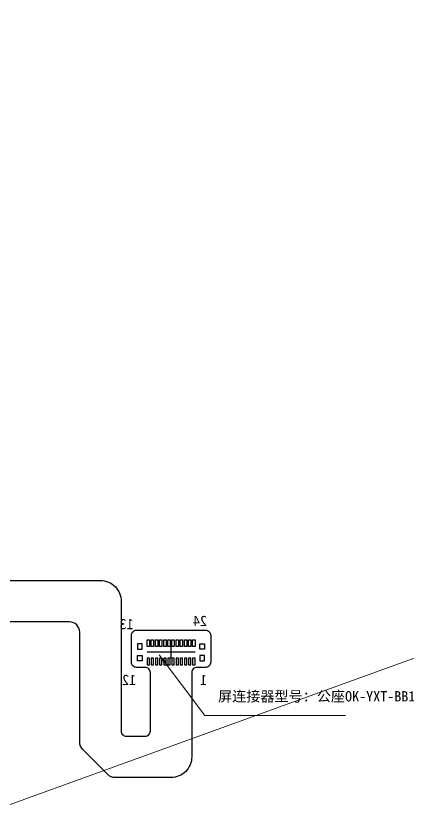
# Model space of a CAD drawing. Header units: inches. Extents: x 1765 to 5217, y -1519 to 441.
# Drawn here: x 4130 to 4167.9, y -792.2 to -715.2 of the extents above; entities that cross this region are included whole.
import ezdxf

# ---------------------------------------------------------------- set-up
doc = ezdxf.new("R2010")
doc.units = ezdxf.units.IN
doc.header["$MEASUREMENT"] = 0
doc.layers.add('DIM', color=3, linetype='Continuous', lineweight=15)
doc.styles.add('TITLE', font='arial.ttf')
doc.styles.add('宋体', font='')
doc.styles.get('宋体').set_extended_font_data('SimSun')
doc.dimstyles.new('ISO-25$7', dxfattribs={"dimscale": 0.5, "dimtxt": 2.5, "dimasz": 2, "dimexe": 1.25, "dimexo": 0.625, "dimtad": 0, "dimdsep": 46, "dimtxsty": 'TITLE', "dimcen": 2.5, "dimclrd": 7, "dimclre": 256, "dimclrt": 7, "dimadec": 0, "dimazin": 0, "dimtfac": 1, "dimtmove": 0, "dimatfit": 0, "dimfxl": 0, "dimlwd": 9, "dimlwe": 9, "dimarcsym": 0})

# ---------------------------------------------------------------- blocks, each defined once
blk = doc.blocks.new('A$C2CD672AE')
at = {"color": 1}
for p, q in [((-2.315, 0), (2.315, 0)), ((0, -0.55), (0, 0.55))]:
    blk.add_line(p, q, dxfattribs=at)
for points in [[(-3.23, 0.83), (-3.23, 0.3), (-2.78, 0.3), (-2.78, 0.83)], [(-2.315, 1.2), (-2.315, 0.55), (-2.085, 0.55), (-2.085, 1.2)], [(-1.915, 1.2), (-1.915, 0.55), (-1.685, 0.55), (-1.685, 1.2)], [(-1.515, 1.2), (-1.515, 0.55), (-1.285, 0.55), (-1.285, 1.2)], [(-1.115, 1.2), (-1.115, 0.55), (-0.885, 0.55), (-0.885, 1.2)], [(-0.715, 1.2), (-0.715, 0.55), (-0.485, 0.55), (-0.485, 1.2)], [(-0.315, 1.2), (-0.315, 0.55), (-0.085, 0.55), (-0.085, 1.2)], [(0.085, 1.2), (0.085, 0.55), (0.315, 0.55), (0.315, 1.2)], [(0.485, 1.2), (0.485, 0.55), (0.715, 0.55), (0.715, 1.2)], [(0.885, 1.2), (0.885, 0.55), (1.115, 0.55), (1.115, 1.2)], [(1.285, 1.2), (1.285, 0.55), (1.515, 0.55), (1.515, 1.2)], [(1.685, 1.2), (1.685, 0.55), (1.915, 0.55), (1.915, 1.2)], [(2.085, 1.2), (2.085, 0.55), (2.315, 0.55), (2.315, 1.2)], [(3.23, 0.83), (3.23, 0.3), (2.78, 0.3), (2.78, 0.83)], [(-3.23, -0.83), (-3.23, -0.3), (-2.78, -0.3), (-2.78, -0.83)], [(-2.315, -1.2), (-2.315, -0.55), (-2.085, -0.55), (-2.085, -1.2)], [(-1.915, -1.2), (-1.915, -0.55), (-1.685, -0.55), (-1.685, -1.2)], [(-1.515, -1.2), (-1.515, -0.55), (-1.285, -0.55), (-1.285, -1.2)], [(-1.115, -1.2), (-1.115, -0.55), (-0.885, -0.55), (-0.885, -1.2)], [(-0.715, -1.2), (-0.715, -0.55), (-0.485, -0.55), (-0.485, -1.2)], [(-0.315, -1.2), (-0.315, -0.55), (-0.085, -0.55), (-0.085, -1.2)], [(0.085, -1.2), (0.085, -0.55), (0.315, -0.55), (0.315, -1.2)], [(0.485, -1.2), (0.485, -0.55), (0.715, -0.55), (0.715, -1.2)], [(0.885, -1.2), (0.885, -0.55), (1.115, -0.55), (1.115, -1.2)], [(1.285, -1.2), (1.285, -0.55), (1.515, -0.55), (1.515, -1.2)], [(1.685, -1.2), (1.685, -0.55), (1.915, -0.55), (1.915, -1.2)], [(2.085, -1.2), (2.085, -0.55), (2.315, -0.55), (2.315, -1.2)], [(3.23, -0.83), (3.23, -0.3), (2.78, -0.3), (2.78, -0.83)]]:
    blk.add_lwpolyline(points, close=True)

msp = doc.modelspace()

# ---------------------------------------------------------------- linework, layer by layer
at = {"color": 1}
msp.add_lwpolyline([(4120.408, -769.83), (4138.179, -769.83, -0.414214), (4140.179, -771.83), (4140.179, -784.38, 0.414214), (4140.679, -784.88), (4142.509, -784.88, 0.414214), (4143.009, -784.38), (4143.009, -778.73, 0.414214), (4142.509, -778.23), (4141.679, -778.23, -0.414214), (4141.179, -777.73), (4141.179, -775.13, -0.414214), (4141.679, -774.63), (4148.339, -774.63, -0.414214), (4148.839, -775.13), (4148.839, -777.73, -0.414214), (4148.339, -778.23), (4147.509, -778.23, 0.414214), (4147.009, -778.73), (4147.009, -786.88, -0.414214), (4145.009, -788.88), (4139.593, -788.88, -0.198912), (4138.886, -788.587), (4136.472, -786.172, -0.198912), (4136.179, -785.465), (4136.179, -774.83, 0.414214), (4135.179, -773.83), (4123.326, -773.83, 0.414214)], format="xyb", dxfattribs=at)
at = {"layer": 'DIM', "color": 1}
msp.add_line((5216.637, -397.809), (3352.352, -1072.853), dxfattribs=at)

# ---------------------------------------------------------------- block references
at = {"xscale": -1}
msp.add_blockref('A$C2CD672AE', (4145.009, -776.772), dxfattribs=at)

# ---------------------------------------------------------------- texts
at = {"color": 7, "extrusion": (0, 0, -1), "char_height": 1, "width": 2.23138, "attachment_point": 7, "text_direction": (-1, 0, 0)}
for s, insert in [('{\\fSimSun|b0|i0|c134|p2;13}', (4141.386, -774.553)), ('{\\fSimSun|b0|i0|c134|p2;24}', (4148.488, -774.227)), ('{\\fSimSun|b0|i0|c134|p2;12}', (4141.634, -779.928)), ('{\\fSimSun|b0|i0|c134|p2;1}', (4148.488, -779.928))]:
    msp.add_mtext(s, dxfattribs=dict(at, insert=insert))
at = {"layer": 'DIM', "insert": (4149.552, -780.526), "char_height": 1, "width": 133.99871, "attachment_point": 1, "style": '宋体'}
msp.add_mtext('屏连接器型号：公座OK-YXT-BB10-24P-02', dxfattribs=at)

# ---------------------------------------------------------------- leaders
at = {"layer": 'DIM'}
msp.add_leader([(4143.861, -777.002), (4148.259, -782.872), (4161.882, -782.872)], dimstyle='ISO-25$7', override={"dimclrd": 3}, dxfattribs=at)

doc.saveas('drawing.dxf')
